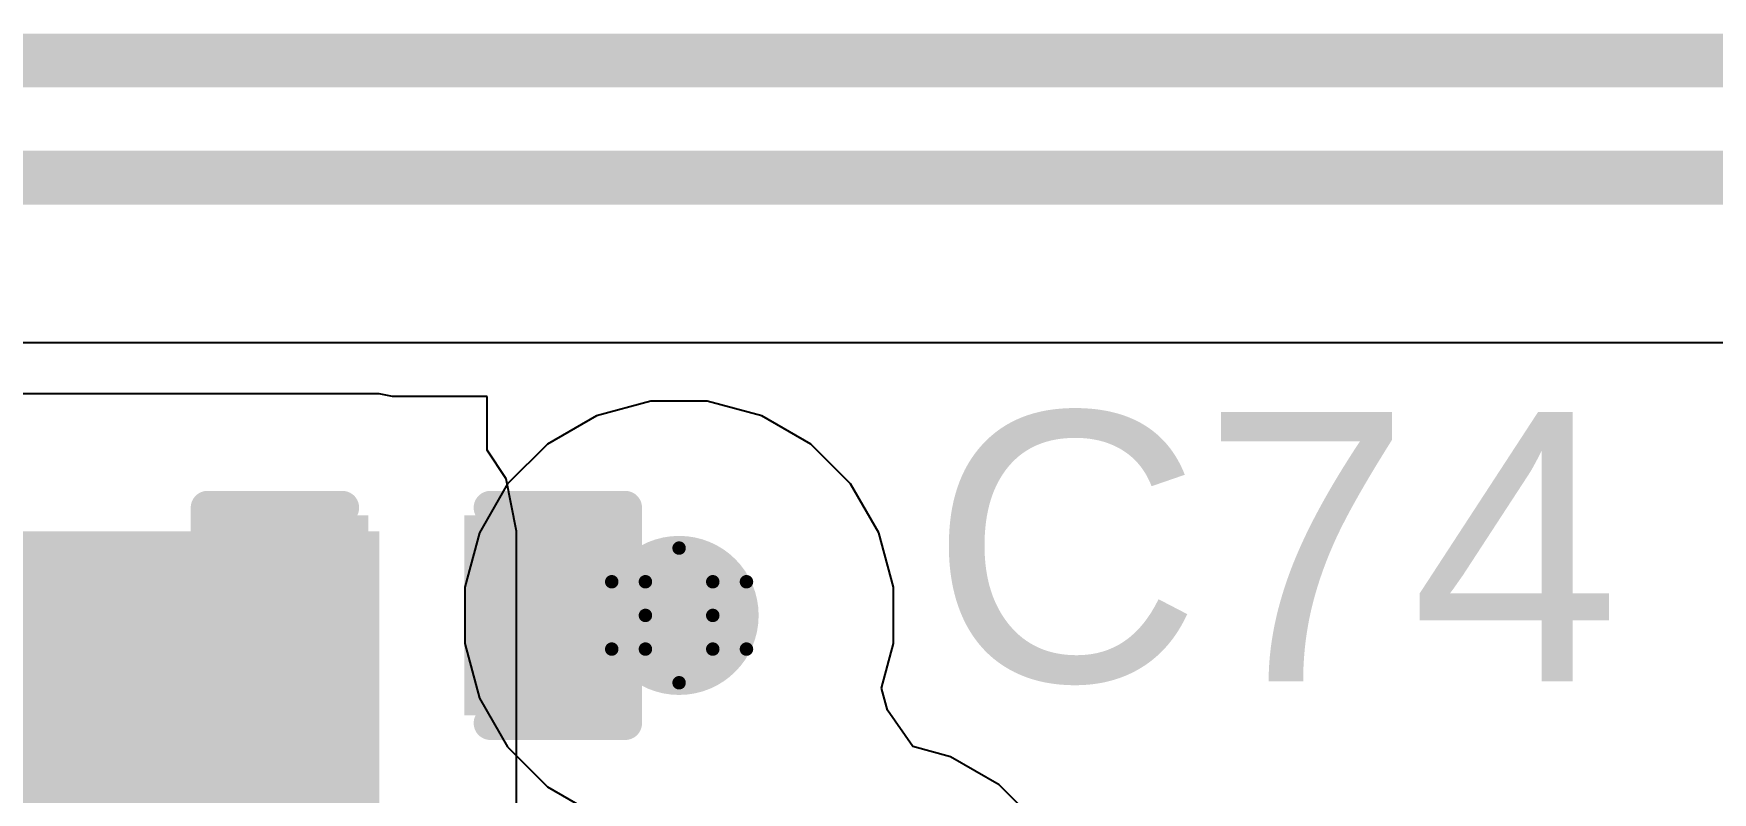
# Model space of a CAD drawing. Header units: inches. Extents: x -3 to 5437, y -3 to 5435.
# Drawn here: x 148.13 to 154.46, y 79.6 to 82.46 of the extents above; entities that cross this region are included whole.
import ezdxf

# ---------------------------------------------------------------- set-up
doc = ezdxf.new("R2010")
doc.units = ezdxf.units.IN
for name, color, linetype in [('Bottom Layer', 5, 'Continuous'), ('Drill Drawing', 1, 'Continuous'), ('GND', 16, 'Continuous'), ('PWR', 76, 'Continuous'), ('Top Layer', 1, 'Continuous'), ('Top Overlay', 2, 'Continuous'), ('Top Paste', 8, 'Continuous'), ('Top Solder', 216, 'Continuous'), ('Via Holes', 16, 'Continuous')]:
    doc.layers.add(name, color=color, linetype=linetype)
doc.styles.add('Arial', font='', dxfattribs={"height": 0.2})
doc.styles.get('Arial').set_extended_font_data('Arial')

# ---------------------------------------------------------------- blocks, each defined once
blk = doc.blocks.new('C___0402_343')
at = {"layer": 'Top Layer'}
for points in [[(-0.6985, -0.3175), (-0.6985, 0.3175), (-0.2413, 0.3175), (-0.2413, -0.3175)], [(0.2413, -0.3175), (0.2413, 0.3175), (0.6985, 0.3175), (0.6985, -0.3175)]]:
    blk.add_hatch(color=1, dxfattribs=at).paths.add_polyline_path(points)
at = {"layer": 'Top Paste'}
for points in [[(-0.6985, -0.3175), (-0.6985, 0.3175), (-0.2413, 0.3175), (-0.2413, -0.3175)], [(0.2413, -0.3175), (0.2413, 0.3175), (0.6985, 0.3175), (0.6985, -0.3175)]]:
    blk.add_hatch(color=8, dxfattribs=at).paths.add_polyline_path(points)
at = {"layer": 'Top Solder'}
for points in [[(-0.7585, -0.3775), (-0.7585, 0.3775), (-0.1813, 0.3775), (-0.1813, -0.3775)], [(0.1813, -0.3775), (0.1813, 0.3775), (0.7585, 0.3775), (0.7585, -0.3775)]]:
    blk.add_hatch(color=216, dxfattribs=at).paths.add_polyline_path(points)
at = {"layer": 'Top Overlay'}
for points in [[(-0.7874, 0.4064, 0.127, 0.127, 0), (-0.7874, -0.4064, 0.127, 0.127, 0)], [(-0.2794, 0.4064, 0.127, 0.127, 0), (-0.7874, 0.4064, 0.127, 0.127, 0)], [(0.7874, 0.4064, 0.127, 0.127, 0), (0.2794, 0.4064, 0.127, 0.127, 0)], [(0.7874, 0.4064, 0.127, 0.127, 0), (0.7874, -0.4064, 0.127, 0.127, 0)], [(-0.2794, -0.4064, 0.127, 0.127, 0), (-0.7874, -0.4064, 0.127, 0.127, 0)], [(0.7874, -0.4064, 0.127, 0.127, 0), (0.2794, -0.4064, 0.127, 0.127, 0)]]:
    blk.add_lwpolyline(points, format="xyseb", dxfattribs=at)
for points in [[(-0.8191, 0.4064, 0.0635, 0.0635, 1), (-0.7556, 0.4064, 0.0635, 0.0635, 1)], [(-0.8191, 0.4064, 0.0635, 0.0635, 1), (-0.7556, 0.4064, 0.0635, 0.0635, 1)], [(-0.3111, 0.4064, 0.0635, 0.0635, 1), (-0.2477, 0.4064, 0.0635, 0.0635, 1)], [(0.2477, 0.4064, 0.0635, 0.0635, 1), (0.3111, 0.4064, 0.0635, 0.0635, 1)], [(0.7556, 0.4064, 0.0635, 0.0635, 1), (0.8191, 0.4064, 0.0635, 0.0635, 1)], [(0.7556, 0.4064, 0.0635, 0.0635, 1), (0.8191, 0.4064, 0.0635, 0.0635, 1)], [(-0.8191, -0.4064, 0.0635, 0.0635, 1), (-0.7556, -0.4064, 0.0635, 0.0635, 1)], [(-0.8191, -0.4064, 0.0635, 0.0635, 1), (-0.7556, -0.4064, 0.0635, 0.0635, 1)], [(-0.3111, -0.4064, 0.0635, 0.0635, 1), (-0.2477, -0.4064, 0.0635, 0.0635, 1)], [(0.2477, -0.4064, 0.0635, 0.0635, 1), (0.3111, -0.4064, 0.0635, 0.0635, 1)], [(0.7556, -0.4064, 0.0635, 0.0635, 1), (0.8191, -0.4064, 0.0635, 0.0635, 1)], [(0.7556, -0.4064, 0.0635, 0.0635, 1), (0.8191, -0.4064, 0.0635, 0.0635, 1)]]:
    blk.add_lwpolyline(points, format="xyseb", close=True, dxfattribs=at)

msp = doc.modelspace()

# ---------------------------------------------------------------- hatches: boundary and pattern name
at = {"layer": 'Bottom Layer'}
h = msp.add_hatch(color=5, dxfattribs=at)
edge = h.paths.add_edge_path()
edge.add_arc((150.5647, 80.264), 0.3, 0, 360)
at = {"layer": 'GND'}
h = msp.add_hatch(color=16, dxfattribs=at)
edge = h.paths.add_edge_path()
edge.add_arc((150.5647, 80.264), 0.3, 0, 360)
at = {"layer": 'PWR'}
h = msp.add_hatch(color=76, dxfattribs=at)
edge = h.paths.add_edge_path()
edge.add_arc((150.5647, 80.264), 0.3, 0, 360)
at = {"layer": 'Top Layer'}
for points in [[(144.142, 78.5337), (149.434, 78.5337), (149.434, 80.5815), (144.142, 80.5815)], [(148.1331, 77.2423), (149.434, 77.2423), (149.434, 80.5815), (148.1331, 80.5815)]]:
    msp.add_hatch(color=1, dxfattribs=at).paths.add_polyline_path(points)
h = msp.add_hatch(color=1, dxfattribs=at)
edge = h.paths.add_edge_path()
edge.add_arc((150.5647, 80.264), 0.3, 0, 360)
at = {"layer": 'Via Holes'}
h = msp.add_hatch(color=7, dxfattribs=at)
edge = h.paths.add_edge_path()
edge.add_arc((150.5647, 80.264), 0.15, 0, 360)

# ---------------------------------------------------------------- linework, layer by layer
at = {"layer": 'Drill Drawing'}
for points in [[(150.4377, 80.391, 0.0508, 0.0508, 0), (150.5647, 80.518, 0.0508, 0.0508, 0)], [(150.5647, 80.518, 0.0508, 0.0508, 0), (150.6917, 80.391, 0.0508, 0.0508, 0)], [(150.3107, 80.391, 0.0508, 0.0508, 0), (150.4377, 80.264, 0.0508, 0.0508, 0)], [(150.3107, 80.391, 0.0508, 0.0508, 0), (150.4377, 80.391, 0.0508, 0.0508, 0)], [(150.6917, 80.391, 0.0508, 0.0508, 0), (150.8187, 80.391, 0.0508, 0.0508, 0)], [(150.6917, 80.264, 0.0508, 0.0508, 0), (150.8187, 80.391, 0.0508, 0.0508, 0)], [(150.3107, 80.137, 0.0508, 0.0508, 0), (150.4377, 80.264, 0.0508, 0.0508, 0)], [(150.6917, 80.264, 0.0508, 0.0508, 0), (150.8187, 80.137, 0.0508, 0.0508, 0)], [(150.3107, 80.137, 0.0508, 0.0508, 0), (150.4377, 80.137, 0.0508, 0.0508, 0)], [(150.4377, 80.137, 0.0508, 0.0508, 0), (150.5647, 80.01, 0.0508, 0.0508, 0)], [(150.5647, 80.01, 0.0508, 0.0508, 0), (150.6917, 80.137, 0.0508, 0.0508, 0)], [(150.6917, 80.137, 0.0508, 0.0508, 0), (150.8187, 80.137, 0.0508, 0.0508, 0)]]:
    msp.add_lwpolyline(points, format="xyseb", dxfattribs=at)
for points in [[(150.552, 80.518, 0.0254, 0.0254, 1), (150.5774, 80.518, 0.0254, 0.0254, 1)], [(150.552, 80.518, 0.0254, 0.0254, 1), (150.5774, 80.518, 0.0254, 0.0254, 1)], [(150.298, 80.391, 0.0254, 0.0254, 1), (150.3234, 80.391, 0.0254, 0.0254, 1)], [(150.298, 80.391, 0.0254, 0.0254, 1), (150.3234, 80.391, 0.0254, 0.0254, 1)], [(150.425, 80.391, 0.0254, 0.0254, 1), (150.4504, 80.391, 0.0254, 0.0254, 1)], [(150.425, 80.391, 0.0254, 0.0254, 1), (150.4504, 80.391, 0.0254, 0.0254, 1)], [(150.679, 80.391, 0.0254, 0.0254, 1), (150.7044, 80.391, 0.0254, 0.0254, 1)], [(150.679, 80.391, 0.0254, 0.0254, 1), (150.7044, 80.391, 0.0254, 0.0254, 1)], [(150.806, 80.391, 0.0254, 0.0254, 1), (150.8314, 80.391, 0.0254, 0.0254, 1)], [(150.806, 80.391, 0.0254, 0.0254, 1), (150.8314, 80.391, 0.0254, 0.0254, 1)], [(150.425, 80.264, 0.0254, 0.0254, 1), (150.4504, 80.264, 0.0254, 0.0254, 1)], [(150.425, 80.264, 0.0254, 0.0254, 1), (150.4504, 80.264, 0.0254, 0.0254, 1)], [(150.679, 80.264, 0.0254, 0.0254, 1), (150.7044, 80.264, 0.0254, 0.0254, 1)], [(150.679, 80.264, 0.0254, 0.0254, 1), (150.7044, 80.264, 0.0254, 0.0254, 1)], [(150.298, 80.137, 0.0254, 0.0254, 1), (150.3234, 80.137, 0.0254, 0.0254, 1)], [(150.298, 80.137, 0.0254, 0.0254, 1), (150.3234, 80.137, 0.0254, 0.0254, 1)], [(150.425, 80.137, 0.0254, 0.0254, 1), (150.4504, 80.137, 0.0254, 0.0254, 1)], [(150.425, 80.137, 0.0254, 0.0254, 1), (150.4504, 80.137, 0.0254, 0.0254, 1)], [(150.679, 80.137, 0.0254, 0.0254, 1), (150.7044, 80.137, 0.0254, 0.0254, 1)], [(150.679, 80.137, 0.0254, 0.0254, 1), (150.7044, 80.137, 0.0254, 0.0254, 1)], [(150.806, 80.137, 0.0254, 0.0254, 1), (150.8314, 80.137, 0.0254, 0.0254, 1)], [(150.806, 80.137, 0.0254, 0.0254, 1), (150.8314, 80.137, 0.0254, 0.0254, 1)], [(150.552, 80.01, 0.0254, 0.0254, 1), (150.5774, 80.01, 0.0254, 0.0254, 1)], [(150.552, 80.01, 0.0254, 0.0254, 1), (150.5774, 80.01, 0.0254, 0.0254, 1)]]:
    msp.add_lwpolyline(points, format="xyseb", close=True, dxfattribs=at)
at = {"layer": 'GND'}
msp.add_line((136.1137, 81.2935), (155.3176, 81.2935), dxfattribs=at)
for points in [[(111.9541, 82.3573, 0.2032, 0.2032, 0), (163.9745, 82.3573, 0.2032, 0.2032, 0)], [(112.9082, 81.915, 0.2032, 0.2032, 0), (155.575, 81.915, 0.2032, 0.2032, 0)]]:
    msp.add_lwpolyline(points, format="xyseb", dxfattribs=at)
at = {"layer": 'PWR'}
for p, q in [((150.4584, 81.072), (150.2529, 81.0169)), ((150.6711, 81.072), (150.4584, 81.072)), ((150.8766, 81.0169), (150.6711, 81.072)), ((150.2529, 81.0169), (150.0686, 80.9106)), ((151.0609, 80.9106), (150.8766, 81.0169)), ((150.0686, 80.9106), (149.9182, 80.7601)), ((151.2113, 80.7601), (151.0609, 80.9106)), ((149.9182, 80.7601), (149.8118, 80.5759)), ((151.3177, 80.5759), (151.2113, 80.7601)), ((149.8118, 80.5759), (149.7567, 80.3704)), ((151.3727, 80.3704), (151.3177, 80.5759)), ((149.7567, 80.3704), (149.7567, 80.1576)), ((151.3727, 80.1576), (151.3727, 80.3704)), ((149.7567, 80.1576), (149.8118, 79.9521)), ((151.3277, 79.9894), (151.3727, 80.1576)), ((151.3501, 79.9061), (151.3277, 79.9894)), ((149.8118, 79.9521), (149.9182, 79.7679)), ((151.4466, 79.769), (151.3501, 79.9061)), ((149.9182, 79.7679), (150.0686, 79.6174)), ((151.5878, 79.7311), (151.4466, 79.769)), ((151.7721, 79.6247), (151.5878, 79.7311)), ((150.0686, 79.6174), (150.2529, 79.5111)), ((151.9225, 79.4743), (151.7721, 79.6247))]:
    msp.add_line(p, q, dxfattribs=at)
at = {"layer": 'Top Layer'}
for p, q in [((149.434, 81.0995), (147.6013, 81.0995)), ((149.484, 81.0895), (149.434, 81.0995)), ((149.8408, 81.0895), (149.484, 81.0895)), ((149.8408, 80.887), (149.8408, 81.0895)), ((149.9125, 80.7797), (149.8408, 80.887)), ((149.9519, 80.5815), (149.9125, 80.7797)), ((149.9519, 77.2423), (149.9519, 80.5815))]:
    msp.add_line(p, q, dxfattribs=at)
for points in [[(148.9391, 79.756, 0.1778, 0.1778, 0), (149.0407, 79.8576, 0.1778, 0.1778, 0)], [(149.0407, 78.9782, 0.1778, 0.1778, 0), (149.0407, 79.8576, 0.1778, 0.1778, 0)], [(145.796, 79.756, 0.1778, 0.1778, 0), (148.9391, 79.756, 0.1778, 0.1778, 0)]]:
    msp.add_lwpolyline(points, format="xyseb", dxfattribs=at)
for points in [[(148.9963, 79.8576, 0.0889, 0.0889, 1), (149.0852, 79.8576, 0.0889, 0.0889, 1)], [(148.9963, 79.8576, 0.0889, 0.0889, 1), (149.0852, 79.8576, 0.0889, 0.0889, 1)], [(148.8947, 79.756, 0.0889, 0.0889, 1), (148.9836, 79.756, 0.0889, 0.0889, 1)], [(148.8947, 79.756, 0.0889, 0.0889, 1), (148.9836, 79.756, 0.0889, 0.0889, 1)]]:
    msp.add_lwpolyline(points, format="xyseb", close=True, dxfattribs=at)

# ---------------------------------------------------------------- block references
at = {"rotation": 180}
msp.add_blockref('C___0402_343', (149.5741, 80.264), dxfattribs=at)

# ---------------------------------------------------------------- texts
at = {"layer": 'Top Overlay', "style": 'Arial'}
msp.add_text('C74', height=1.016, dxfattribs=at).set_placement((151.5099, 80.0151))

doc.saveas('drawing.dxf')
